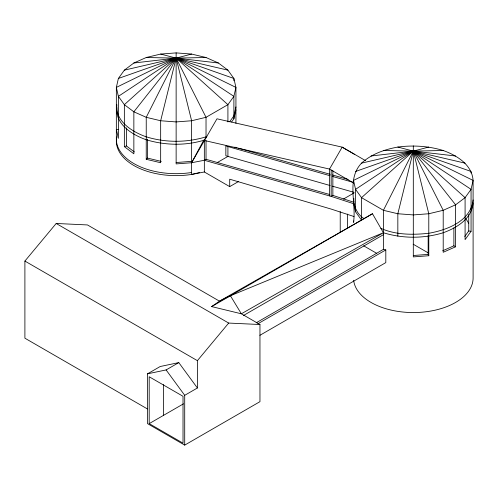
<?xml version="1.0" encoding="UTF-8"?>
<svg xmlns="http://www.w3.org/2000/svg" width="498" height="498" viewBox="0 0 498 498"><rect width="100%" height="100%" fill="white"/><g stroke="black" fill="none" stroke-linecap="round" stroke-linejoin="round"><path stroke-width="0.75" d="M235.928 123.386L235.928 87.405L233.886 78.472L227.916 70.15L218.41 62.997L206.029 57.513L191.612 54.064L176.136 52.888L160.661 54.064L146.238 57.513L133.856 62.997L124.357 70.15L118.381 78.472L116.345 87.405L116.345 139.154A59.791 34.518 0 0 0 191.612 172.501M116.856 104.698C115.094 121.419 132.474 131.982 146.238 136.832C165.635 142.77 186.638 142.77 206.029 136.832L206.863 136.346M116.856 107.63C115.094 124.344 132.474 134.914 146.238 139.757C164.826 145.354 184.976 145.883 203.638 140.33L206.029 137.797L206.029 117.304L176.136 58.117L160.661 54.064M116.345 139.154L116.856 136.919M235.928 106.933L233.886 115.872L229.622 121.817M231.626 121.954L233.886 118.798L235.928 109.865M353.648 280.287A59.791 34.518 0 0 0 415.257 312.539A59.791 34.518 0 0 0 473.1 278.04L473.1 180.401C471.948 164.545 456.734 155.351 443.208 150.508C428.523 146.007 413.029 145.043 397.834 147.059C384.655 149.456 371.576 153.963 361.529 163.145C346.365 178.994 356.506 203.122 353.518 222.388L353.86 220.9M353.86 198.441C353.312 206.072 357.446 214.638 364.057 218.647M353.86 201.373L353.518 202.86L355.56 211.793L361.529 220.116L372.473 213.742L383.416 232.753C402.807 238.698 423.81 238.698 443.208 232.753C456.734 227.91 471.948 218.715 473.1 202.86M473.1 199.928C470.797 221.23 447.086 230.008 428.784 233.276C412.836 234.994 395.729 235 380.889 228.364M206.029 57.513L176.136 58.117L160.661 120.753L160.661 162.734L146.238 159.285L146.238 117.304L176.136 58.117L191.612 54.064M428.784 147.059L413.309 151.112L397.834 213.748L397.834 236.201M443.208 150.508L413.309 151.112L383.416 210.299L383.416 249.355L256.171 322.816M176.136 52.888L176.136 163.91L191.612 162.734L203.638 140.33L329.533 169.077L353.748 183.059M176.136 162.529L190.989 161.402L191.612 162.734L216.972 118.798L342.163 147.14L365.663 160.705M464.765 236.494L468.73 230.96L468.73 214.439M383.416 150.508L413.309 151.112L471.064 189.34L471.064 231.321L465.088 239.644L465.088 197.662L471.064 189.34L473.1 180.401L413.309 151.112L397.834 147.059M227.916 70.15L176.136 58.117L133.856 111.813L133.856 153.801L124.357 146.649L124.357 104.667L118.381 96.344L116.345 87.405L176.136 58.117L218.41 62.997M147.402 408.926L24.9 338.198L24.9 261.07L56.187 223.478L87.474 224.94L219.475 301.159L230.418 295.756L383.416 232.753L241.362 313.79L211.65 306.594L219.475 301.159L361.529 220.116L361.529 197.662L355.56 189.34L353.518 180.401L413.309 151.112L455.589 155.992M197.395 387.992L197.395 360.658L228.682 323.065L259.962 324.528L259.962 401.662L184.708 445.112L147.508 423.63L147.508 373.836L160.188 366.516L178.788 362.606L197.395 387.992L184.708 395.319L184.708 445.112M146.238 159.285L147.439 158.09L147.439 139.316M233.886 80.726L233.886 78.472L176.136 58.117L124.357 104.667L133.856 111.813L146.238 117.304L160.661 120.753L176.136 121.929L191.612 120.753L206.029 117.304L227.916 104.667L233.886 96.344L235.928 87.405L176.136 58.117L146.238 57.513M465.088 163.145L413.309 151.112L361.529 197.662L383.416 210.299L397.834 213.748L413.309 214.924L428.784 213.748L443.208 210.299L455.589 204.809L465.088 197.662L413.309 151.112L371.035 155.992M233.886 118.798L233.886 96.344L176.136 58.117L118.381 96.344L118.381 138.326L116.345 129.393L118.736 129.393M471.064 172.968L471.064 171.468L413.309 151.112L355.56 189.34L355.56 211.793M191.612 162.734L204.342 160.263L206.029 159.285L329.732 194.519M217.302 162.541L227.916 156.416L330.13 185.53M116.47 138.861A59.791 34.518 0 0 0 191.612 174.449L204.342 171.978L229.703 186.626L238.691 181.434M353.468 202.132L332.863 195.409L331.17 196.386L204.342 160.263M343.477 199.051L354.084 192.919M211.65 306.594L372.473 213.742M243.379 315.551L383.416 234.707M147.508 373.836L166.108 369.933L178.788 362.606M257.864 323.787L385.807 249.921L385.807 262.614L259.888 335.316M149.195 423.63L183.021 443.158L183.021 396.296L149.195 376.768L149.195 423.63L183.501 403.828M442.697 250.768L453.883 245.813L455.589 246.796L455.589 204.809L413.309 151.112L361.529 163.145M455.589 246.796L443.208 252.281L443.208 210.299L413.309 151.112L355.56 171.468M118.381 78.472L176.136 58.117L227.916 104.667L227.916 121.942M124.357 146.649L126.43 145.958L134.329 151.909M199.542 172.557L191.612 174.449L191.612 120.753L176.136 58.117L133.856 62.997M124.357 70.15L176.136 58.117M413.309 255.511L428.162 254.385L428.784 255.729L413.309 256.906L413.309 145.883M468.73 230.96L471.064 231.321M147.439 158.09L161.277 161.402M383.416 249.355L385.807 249.921M234.819 147.159L237.06 147.8M238.548 148.223L330.205 174.331M332.446 174.966L348.096 179.423M227.916 146.649L227.916 156.416L225.843 155.725L225.843 145.958L330.006 175.732M332.241 176.367L353.107 182.312M332.365 186.165L354.003 192.328M353.985 203.831L331.17 196.386L331.17 170.023M353.985 216.524L331.17 209.079L229.703 179.205L229.703 186.626M413.191 244.207L428.604 253.102M363.621 245.782L376.743 253.364M259.962 324.528L241.362 313.79L230.418 295.756M56.187 223.478L228.682 323.065M24.9 261.07L197.395 360.658M354.8 154.492L342.163 147.14L329.533 169.077L329.533 195.919M166.108 369.933L184.708 395.319M413.309 151.112L428.784 213.748L428.784 255.729M453.883 227.785L453.883 245.813M428.162 235.61L428.162 254.385M347.392 214.084L347.392 228.688M340.221 211.588L340.221 232.491M332.863 170.602L332.863 195.409M206.029 140.511L206.029 159.285M204.342 140.735L204.342 171.978M163.568 384.599L163.568 415.332M126.43 127.936L126.43 145.958M465.63 218.547A57.376 33.129 0 0 1 468.73 223.577"/></g></svg>
